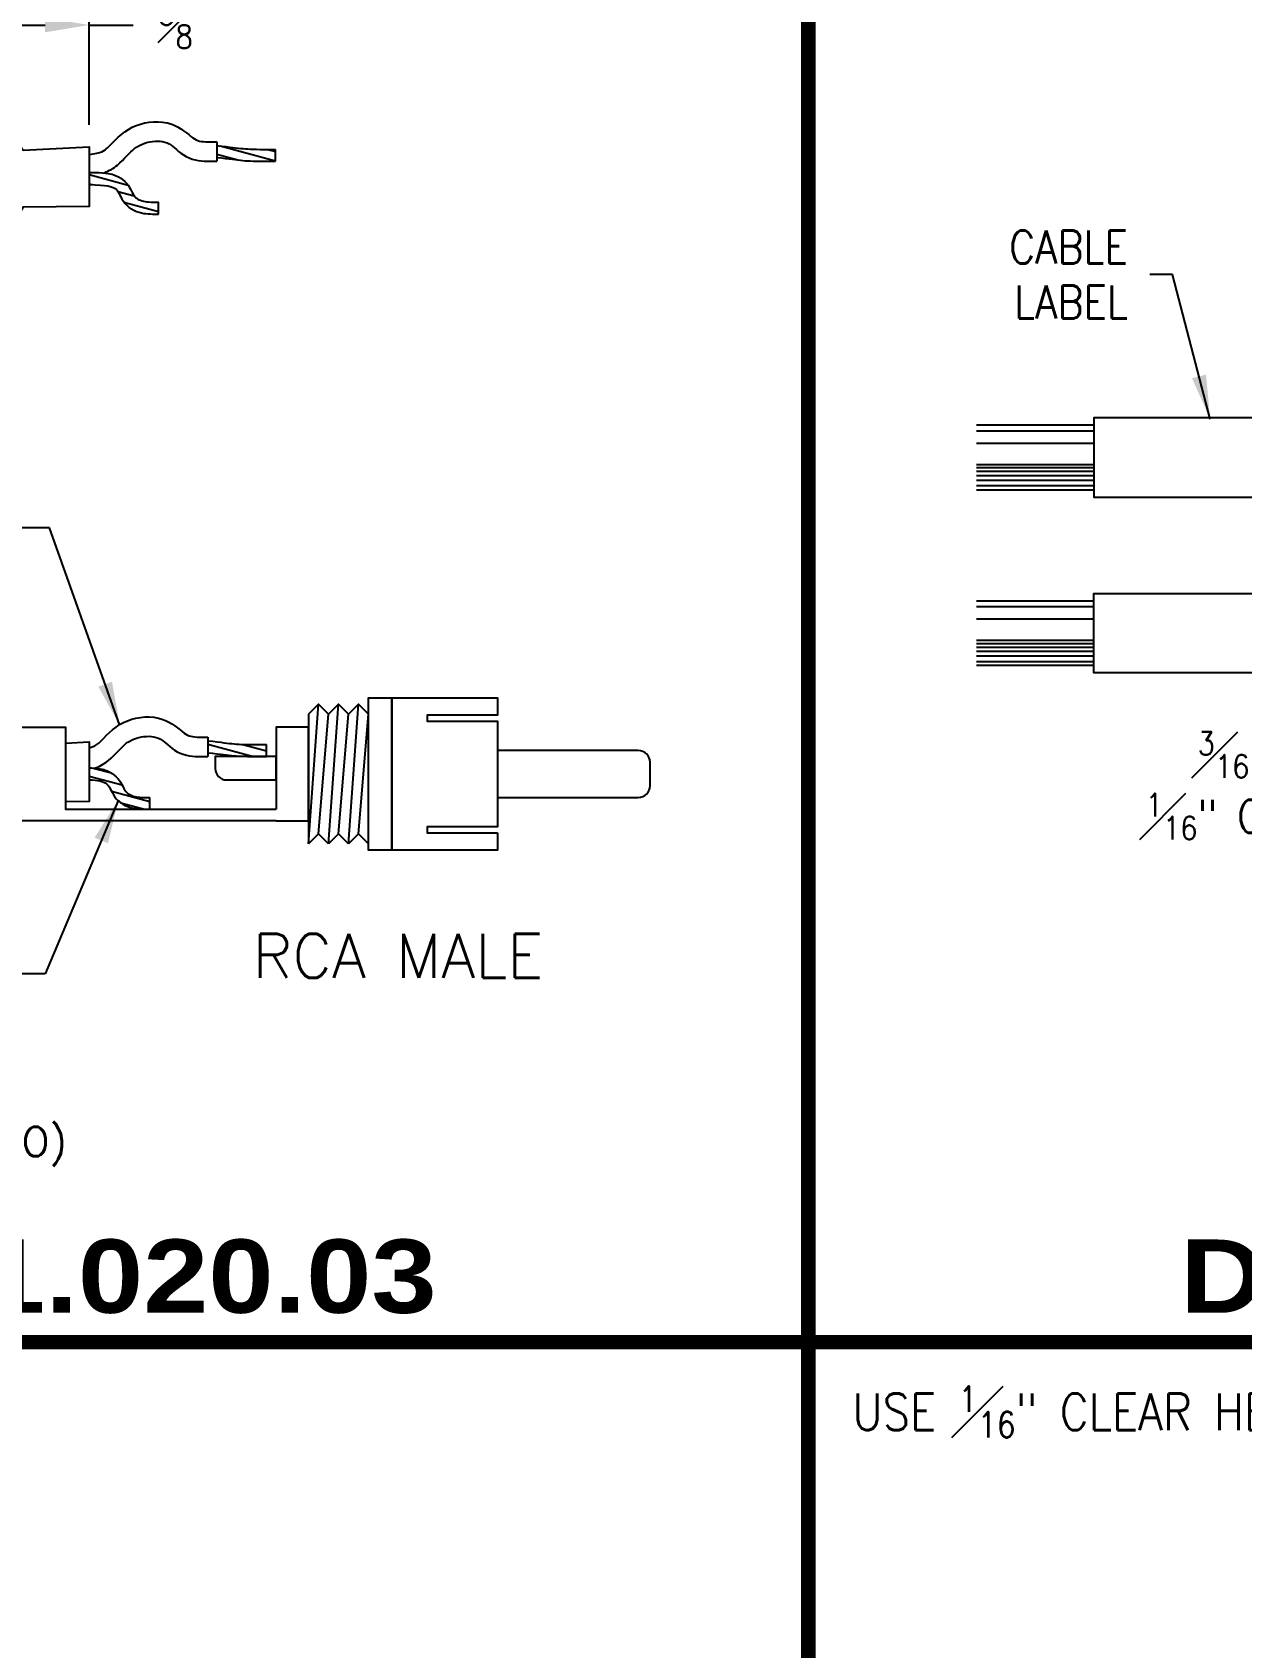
# Model space of a CAD drawing. Header units: inches. Extents: x 0 to 36.7, y 0 to 29.3.
# Drawn here: x 2.577 to 5.153, y 22.419 to 25.86 of the extents above; entities that cross this region are included whole.
import ezdxf
from ezdxf.enums import TextEntityAlignment as Align

# ---------------------------------------------------------------- set-up
doc = ezdxf.new("R2010")
doc.units = ezdxf.units.IN
doc.header["$MEASUREMENT"] = 0
for name, color, linetype in [('CABLE', 7, 'Continuous'), ('CONDUCTOR', 7, 'Continuous'), ('CONN', 7, 'Continuous'), ('CONN-TXT', 7, 'Continuous'), ('HEAT SHRINK', 7, 'Continuous'), ('RED', 12, 'Continuous'), ('SHIELD', 7, 'Continuous')]:
    doc.layers.add(name, color=color, linetype=linetype)
doc.styles.add('Arial Black', font='')
doc.styles.add('ROMANS', font='romans', dxfattribs={"width": 0.875})
doc.styles.get("Standard").update_dxf_attribs({"font": 'arial.ttf'})
doc.styles.get('Arial Black').set_extended_font_data('Arial Black')
doc.dimstyles.new('CONN2', dxfattribs={"dimscale": 0.75, "dimtxt": 0.09375, "dimasz": 0.125, "dimexe": 0.0625, "dimexo": 0.0625, "dimgap": 0.0625, "dimtad": 0, "dimdec": 3, "dimzin": 4, "dimdsep": 46, "dimtxsty": 'ROMANS', "dimcen": 0.0625, "dimadec": 0, "dimazin": 0, "dimtfac": 1, "dimtdec": 3, "dimtofl": 0, "dimtmove": 0, "dimatfit": 3, "dimfxl": 1, "dimtolj": 1, "dimtzin": 0, "dimarcsym": 0})
pattern_1 = [(165, (0, 0.132246), (-0.00485286, -0.01811111), [])]

# ---------------------------------------------------------------- blocks, each defined once
blk = doc.blocks.new('M1.016.01')
at = {"layer": 'CONN', "const_width": 0.0312}
blk.add_lwpolyline([(0, 0), (4, 0), (4, 3), (0, 3)], close=True, dxfattribs=at)
blk = doc.blocks.new('M1.015.01')
at = {"layer": 'CONN', "const_width": 0.0312}
blk.add_lwpolyline([(0, 0), (4, 0), (4, 3), (0, 3)], close=True, dxfattribs=at)
at = {"insert": (0.0937, 2.9062), "char_height": 0.078125, "width": 3.046875, "attachment_point": 1, "style": 'ROMANS'}
blk.add_mtext('\\A1;USE {\\H0.6978x;\\S1#16;}" CLEAR HEAT SHRINK AROUND SHIELD', dxfattribs=at)
blk = doc.blocks.new('*D35')
at = {"layer": 'CONN-TXT', "color": 0, "lineweight": -2, "transparency": 16777216}
for p, q in [((2.155, 2.6091), (2.155, 2.8521)), ((2.4675, 2.5929), (2.4675, 2.8521)), ((2.2488, 2.8052), (2.3738, 2.8052)), ((2.4675, 2.8052), (2.5613, 2.8052))]:
    blk.add_line(p, q, dxfattribs=at)
at = {"layer": 'CONN-TXT', "color": 0, "transparency": 16777216}
for points in [[(2.2488, 2.8209), (2.2488, 2.7896), (2.155, 2.8052)], [(2.3738, 2.8209), (2.3738, 2.7896), (2.4675, 2.8052)]]:
    blk.add_solid(points, dxfattribs=at)
at = {"layer": 'Defpoints', "color": 0, "transparency": 16777216}
for p in [(2.4675, 2.8052), (2.155, 2.5623), (2.4675, 2.546)]:
    blk.add_point(p, dxfattribs=at)
at = {"layer": 'CONN-TXT', "color": 0, "transparency": 16777216, "insert": (2.6728, 2.8052), "char_height": 0.070312, "attachment_point": 5, "style": 'ROMANS'}
blk.add_mtext('\\A1;\\A1;{\\H0.7x;\\S5#8;}"', dxfattribs=at)
blk = doc.blocks.new('A1.026.03')
at = {"layer": 'CABLE'}
h = blk.add_hatch(dxfattribs=at)
h.set_pattern_fill('LOG', color=256, scale=0.15, style=0, pattern_type=2)
h.set_pattern_definition([(0, (7.41652, -28.31076), (0, 0.15), []), (0, (7.41652, -28.26561), (0, 0.15), []), (0, (7.41652, -28.2392), (0, 0.15), []), (0, (7.41652, -28.22046), (0, 0.15), []), (0, (7.41652, -28.20592), (0, 0.15), []), (0, (7.41652, -28.19404), (0, 0.15), []), (0, (7.41652, -28.184), (0, 0.15), []), (0, (7.41652, -28.1753), (0, 0.15), []), (0, (7.41652, -28.16763), (0, 0.15), [])])
h.paths.add_polyline_path([(2.0765, 1.9532), (1.9005, 1.9532), (1.9005, 1.8152), (2.0765, 1.8152)])
h.paths.add_polyline_path([(1.838, 1.9532), (1.1079, 1.9532), (1.1079, 1.8152), (1.838, 1.8152)])
h.paths.add_polyline_path([(0.6079, 1.9532), (0.3579, 1.9532), (0.3579, 1.8152), (0.6079, 1.8152)])
h = blk.add_hatch(dxfattribs=at)
h.set_pattern_fill('LOG', color=256, scale=0.15, style=0, pattern_type=2)
h.set_pattern_definition([(0, (7.41652, -28.68509), (0, 0.15), []), (0, (7.41652, -28.63993), (0, 0.15), []), (0, (7.41652, -28.61352), (0, 0.15), []), (0, (7.41652, -28.59478), (0, 0.15), []), (0, (7.41652, -28.58024), (0, 0.15), []), (0, (7.41652, -28.56837), (0, 0.15), []), (0, (7.41652, -28.55832), (0, 0.15), []), (0, (7.41652, -28.54963), (0, 0.15), []), (0, (7.41652, -28.54195), (0, 0.15), [])])
h.paths.add_polyline_path([(2.0765, 1.5788), (1.9005, 1.5788), (1.9005, 1.4408), (2.0765, 1.4408)])
h.paths.add_polyline_path([(1.838, 1.5788), (1.1079, 1.5788), (1.1079, 1.4408), (1.838, 1.4408)])
h.paths.add_polyline_path([(0.6079, 1.5788), (0.3579, 1.5788), (0.3579, 1.4408), (0.6079, 1.4408)])
for points in [[(0.6079, 1.9532), (0.3579, 1.9532)], [(0.3579, 1.8152), (0.6079, 1.8152)], [(0.3579, 1.5788), (0.6079, 1.5788)], [(0.6079, 1.4408), (0.3579, 1.4408)]]:
    blk.add_lwpolyline(points, dxfattribs=at)
at = {"layer": 'CONN', "const_width": 0.0312}
blk.add_lwpolyline([(0, 0), (4, 0), (4, 3), (0, 3)], close=True, dxfattribs=at)
at = {"layer": 'CONN-TXT'}
for points in [[(1.1079, 1.9688), (0.6079, 1.9688), (0.6079, 1.7995), (1.1079, 1.7995)], [(1.1079, 1.4252), (0.6079, 1.4252), (0.6079, 1.5945), (1.1079, 1.5945)]]:
    blk.add_lwpolyline(points, close=True, dxfattribs=at)
at = {"layer": 'CONN-TXT', "style": 'Arial Black'}
blk.add_text('DETAIL #: A1.026.03', height=0.15625, dxfattribs=at).set_placement((2, 0.0156), align=Align.BOTTOM_CENTER)
at = {"layer": 'CONN-TXT', "attachment_point": 6, "style": 'ROMANS'}
for s, insert, char_height in [('CABLE \\PLABEL', (0.6808, 2.2736), 0.07031), ('\\A1;{\\H0.7x;\\S3#16;}" BLACK HEAT SHRINK\\P{\\H0.7x;\\S1#16;}" CLEAR AROUND SHIELD', (1.8653, 1.1853), 0.070312)]:
    blk.add_mtext(s, dxfattribs=dict(at, insert=insert, char_height=char_height))
at = {"layer": 'CONN-TXT', "annotation_type": 0, "has_hookline": 1, "hookline_direction": 1}
for points, text_width in [([(0.8559, 1.9661), (0.7756, 2.2736), (0.7277, 2.2736)], 0.2666), ([(2.1807, 1.4252), (2.1122, 1.1853), (1.9122, 1.1853)], 1.2771)]:
    blk.add_leader(points, dimstyle='CONN2', override={"dimgap": 0.0625, "dimtad": 0}, dxfattribs=dict(at, text_width=text_width))
blk = doc.blocks.new('A1.020.03')
at = {"layer": 'CONDUCTOR'}
h = blk.add_hatch(dxfattribs=at)
h.set_pattern_fill('ANSI31', color=256, scale=0.15, angle=120, style=0)
h.set_pattern_definition(pattern_1)
edge = h.paths.add_edge_path()
edge.add_spline(control_points=[(2.8644, 2.5404), (2.8599, 2.5404), (2.8553, 2.5404), (2.7928, 2.5402), (2.7986, 2.542), (2.7394, 2.5485)], knot_values=[0, 0, 0, 0, 0.013513, 0.013513, 0.187771, 0.187771, 0.187771, 0.187771], degree=3, periodic=0)
edge.add_line((2.7394, 2.5485), (2.7394, 2.5231))
edge.add_spline(control_points=[(2.7394, 2.5231), (2.7881, 2.5178), (2.7928, 2.5156), (2.8285, 2.5151)], knot_values=[0.001384, 0.001384, 0.001384, 0.001384, 0.148151, 0.148151, 0.148151, 0.148151], degree=3, periodic=0)
edge.add_line((2.8285, 2.5151), (2.8644, 2.5151))
edge.add_line((2.8644, 2.5151), (2.8644, 2.5404))
h = blk.add_hatch(dxfattribs=at)
h.set_pattern_fill('ANSI31', color=256, scale=0.15, angle=120, style=0)
h.set_pattern_definition(pattern_1)
edge = h.paths.add_edge_path()
edge.add_spline(control_points=[(2.8457, 1.2727), (2.8412, 1.2727), (2.8367, 1.2727), (2.7741, 1.2725), (2.7799, 1.2743), (2.7208, 1.2808)], knot_values=[0, 0, 0, 0, 0.013513, 0.013513, 0.187771, 0.187771, 0.187771, 0.187771], degree=3, periodic=0)
edge.add_line((2.7208, 1.2808), (2.7208, 1.2554))
edge.add_spline(control_points=[(2.7208, 1.2554), (2.7694, 1.2501), (2.7741, 1.2479), (2.8098, 1.2475)], knot_values=[0.001384, 0.001384, 0.001384, 0.001384, 0.148151, 0.148151, 0.148151, 0.148151], degree=3, periodic=0)
edge.add_line((2.8098, 1.2475), (2.8458, 1.2475))
edge.add_line((2.8458, 1.2475), (2.8458, 1.2728))
at = {"layer": 'SHIELD'}
h = blk.add_hatch(dxfattribs=at)
h.set_pattern_fill('ANSI31', color=256, scale=0.15, angle=120, style=0)
h.set_pattern_definition(pattern_1)
edge = h.paths.add_edge_path()
edge.add_spline(control_points=[(2.6158, 2.4279), (2.6081, 2.4279), (2.601, 2.4278), (2.5843, 2.4292), (2.5758, 2.4315), (2.5622, 2.441), (2.56, 2.4477), (2.5532, 2.4603), (2.5528, 2.4611), (2.5523, 2.4618)], knot_values=[0.080535, 0.080535, 0.080535, 0.080535, 0.102288, 0.102288, 0.136096, 0.136096, 0.169905, 0.169905, 0.172172, 0.172172, 0.172172, 0.172172], degree=3, periodic=0)
edge.add_spline(control_points=[(2.5523, 2.4618), (2.5455, 2.4726), (2.533, 2.4819), (2.5197, 2.4865), (2.5187, 2.4868), (2.5178, 2.4871)], knot_values=[0.046493, 0.046493, 0.046493, 0.046493, 0.078035, 0.078035, 0.080535, 0.080535, 0.080535, 0.080535], degree=3, periodic=0)
edge.add_spline(control_points=[(2.5178, 2.4871), (2.5118, 2.4889), (2.5058, 2.49), (2.5001, 2.4906)], knot_values=[0.031077, 0.031077, 0.031077, 0.031077, 0.046493, 0.046493, 0.046493, 0.046493], degree=3, periodic=0)
edge.add_spline(control_points=[(2.5001, 2.4906), (2.4884, 2.4918), (2.4773, 2.491), (2.4675, 2.4903)], knot_values=[0, 0, 0, 0, 0.031077, 0.031077, 0.031077, 0.031077], degree=3, periodic=0)
edge.add_line((2.4675, 2.4903), (2.4675, 2.465))
edge.add_spline(control_points=[(2.4675, 2.465), (2.4898, 2.4665), (2.5105, 2.4659), (2.5269, 2.4542), (2.5291, 2.4508), (2.5314, 2.4464)], knot_values=[0, 0, 0, 0, 0.064259, 0.064259, 0.082966, 0.082966, 0.082966, 0.082966], degree=3, periodic=0)
edge.add_spline(control_points=[(2.5314, 2.4464), (2.5337, 2.442), (2.5362, 2.4365), (2.5494, 2.4162), (2.5652, 2.408), (2.587, 2.4034), (2.5944, 2.4028), (2.6016, 2.4026)], knot_values=[0.082966, 0.082966, 0.082966, 0.082966, 0.101619, 0.101619, 0.138978, 0.138978, 0.158806, 0.158806, 0.158806, 0.158806], degree=3, periodic=0)
edge.add_line((2.6016, 2.4026), (2.6158, 2.4026))
edge.add_spline(control_points=[(2.6016, 2.4026), (2.6065, 2.4025), (2.6112, 2.4026), (2.6158, 2.4026)], knot_values=[0.158806, 0.158806, 0.158806, 0.158806, 0.172172, 0.172172, 0.172172, 0.172172], degree=3, periodic=0)
edge.add_line((2.6158, 2.4026), (2.6158, 2.4279))
h = blk.add_hatch(dxfattribs=at)
h.set_pattern_fill('ANSI31', color=256, scale=0.15, angle=120, style=0)
h.set_pattern_definition(pattern_1)
edge = h.paths.add_edge_path()
edge.add_spline(control_points=[(2.5972, 1.1602), (2.5895, 1.1602), (2.5823, 1.1601), (2.5656, 1.1615), (2.5571, 1.1638), (2.5436, 1.1733), (2.5414, 1.18), (2.5346, 1.1926), (2.5341, 1.1934), (2.5336, 1.1941)], knot_values=[0.080535, 0.080535, 0.080535, 0.080535, 0.102288, 0.102288, 0.136096, 0.136096, 0.169905, 0.169905, 0.172172, 0.172172, 0.172172, 0.172172], degree=3, periodic=0)
edge.add_spline(control_points=[(2.5336, 1.1941), (2.5268, 1.2049), (2.5143, 1.2142), (2.4942, 1.2212), (2.4812, 1.2226), (2.4675, 1.2232)], knot_values=[0.028917, 0.028917, 0.028917, 0.028917, 0.060459, 0.060459, 0.080535, 0.080535, 0.080535, 0.080535], degree=3, periodic=0)
edge.add_line((2.4675, 1.2232), (2.4675, 1.1977))
edge.add_spline(control_points=[(2.4675, 1.1977), (2.4864, 1.197), (2.4969, 1.1946), (2.5083, 1.1865), (2.5104, 1.1831), (2.5127, 1.1787)], knot_values=[0.025608, 0.025608, 0.025608, 0.025608, 0.064259, 0.064259, 0.082966, 0.082966, 0.082966, 0.082966], degree=3, periodic=0)
edge.add_spline(control_points=[(2.5127, 1.1787), (2.5151, 1.1743), (2.5176, 1.1688), (2.5308, 1.1485), (2.5466, 1.1403), (2.5683, 1.1357), (2.5758, 1.1351), (2.583, 1.135)], knot_values=[0.082966, 0.082966, 0.082966, 0.082966, 0.101619, 0.101619, 0.138978, 0.138978, 0.158806, 0.158806, 0.158806, 0.158806], degree=3, periodic=0)
edge.add_line((2.583, 1.1349), (2.5971, 1.135))
edge.add_spline(control_points=[(2.583, 1.135), (2.5878, 1.1348), (2.5926, 1.1349), (2.5972, 1.1349)], knot_values=[0.158806, 0.158806, 0.158806, 0.158806, 0.172172, 0.172172, 0.172172, 0.172172], degree=3, periodic=0)
edge.add_line((2.5972, 1.1349), (2.5972, 1.1602))
at = {"layer": 'CONDUCTOR'}
for points in [[(2.8644, 2.5151), (2.8644, 2.5404)], [(2.8458, 1.2475), (2.8458, 1.2727)]]:
    blk.add_lwpolyline(points, dxfattribs=at)
for points, knots in [([(2.7394, 2.5485), (2.7986, 2.542), (2.7928, 2.5402), (2.8553, 2.5404), (2.8599, 2.5404), (2.8644, 2.5404)], [0, 0, 0, 0, 0.1742584, 0.1742584, 0.187771, 0.187771, 0.187771, 0.187771]), ([(2.7394, 2.5231), (2.7967, 2.5169), (2.793, 2.5149), (2.8553, 2.5151), (2.8599, 2.5151), (2.8645, 2.5151)], [0.0013844, 0.0013844, 0.0013844, 0.0013844, 0.174098, 0.174098, 0.187771, 0.187771, 0.187771, 0.187771]), ([(2.7208, 1.2808), (2.7799, 1.2743), (2.7741, 1.2725), (2.8367, 1.2727), (2.8412, 1.2727), (2.8457, 1.2727)], [0, 0, 0, 0, 0.1742584, 0.1742584, 0.187771, 0.187771, 0.187771, 0.187771]), ([(2.7208, 1.2554), (2.778, 1.2492), (2.7744, 1.2472), (2.8367, 1.2474), (2.8413, 1.2474), (2.8458, 1.2475)], [0.0013844, 0.0013844, 0.0013844, 0.0013844, 0.174098, 0.174098, 0.187771, 0.187771, 0.187771, 0.187771])]:
    blk.add_open_spline(points, degree=3, knots=knots, dxfattribs=at)
at = {"layer": 'CONN', "const_width": 0.0312}
blk.add_lwpolyline([(0, 0), (4, 0), (4, 3), (0, 3)], close=True, dxfattribs=at)
at = {"layer": 'CONN'}
for points in [[(2.9776, 1.3375), (2.9564, 1.3587), (2.9351, 1.3375)], [(2.9351, 1.0612), (2.9564, 1.3587)], [(3.0201, 1.3375), (2.9989, 1.3587), (2.9776, 1.3375)], [(2.9776, 1.0612), (2.9989, 1.3587)], [(3.0626, 1.3375), (3.0414, 1.3587), (3.0201, 1.3375)], [(3.0201, 1.0612), (3.0414, 1.3587)], [(2.8664, 1.11), (2.2176, 1.11), (2.2176, 1.31), (2.4176, 1.31), (2.4176, 1.1349), (2.8664, 1.1349)], [(2.9351, 1.11), (2.9351, 1.31), (2.8664, 1.31), (2.8664, 1.1349)], [(2.9351, 1.3375), (2.9351, 1.0612)], [(2.9564, 1.0825), (2.9776, 1.3375)], [(2.9989, 1.0825), (3.0201, 1.3375)], [(3.0414, 1.0825), (3.0626, 1.3375)], [(2.8664, 1.11), (2.9351, 1.11)], [(2.9776, 1.0612), (2.9564, 1.0825), (2.9351, 1.0612)], [(3.0201, 1.0612), (2.9989, 1.0825), (2.9776, 1.0612)], [(3.0626, 1.0612), (3.0414, 1.0825), (3.0201, 1.0612)]]:
    blk.add_lwpolyline(points, dxfattribs=at)
for points in [[(3.1127, 1.0475), (3.0627, 1.0475), (3.0627, 1.3725), (3.1127, 1.3725)], [(3.3377, 1.085), (3.3377, 1.0475), (3.1127, 1.0475), (3.1127, 1.3725), (3.3377, 1.3725), (3.3377, 1.335), (3.1877, 1.335), (3.1877, 1.3225), (3.3377, 1.3225), (3.3377, 1.0975), (3.1877, 1.0975), (3.1877, 1.085)]]:
    blk.add_lwpolyline(points, close=True, dxfattribs=at)
blk.add_lwpolyline([(2.8664, 1.1975), (2.8664, 1.2475), (2.7364, 1.2475), (2.7364, 1.2215, 0.414214), (2.7604, 1.1975)], format="xyb", close=True, dxfattribs=at)
blk.add_lwpolyline([(3.3377, 1.16), (3.6377, 1.16, 0.414214), (3.6627, 1.185), (3.6627, 1.235, 0.414214), (3.6377, 1.26), (3.3377, 1.26)], format="xyb", dxfattribs=at)
at = {"layer": 'HEAT SHRINK'}
blk.add_lwpolyline([(2.155, 2.5623), (2.3113, 2.5623), (2.3274, 2.5387), (2.4675, 2.546), (2.4675, 2.4189), (2.327, 2.4173), (2.3114, 2.393), (2.155, 2.393)], close=True, dxfattribs=at)
blk.add_lwpolyline([(2.4176, 1.2757), (2.4675, 1.2783), (2.4675, 1.1512), (2.4176, 1.1507)], dxfattribs=at)
at = {"layer": 'RED'}
for points in [[(2.7394, 2.5564), (2.7394, 2.5151)], [(2.7208, 1.2888), (2.7208, 1.2475)]]:
    blk.add_lwpolyline(points, dxfattribs=at)
for points, knots in [([(2.4675, 2.5297), (2.4941, 2.5328), (2.5001, 2.537), (2.5199, 2.5565), (2.537, 2.5764), (2.582, 2.5982), (2.6081, 2.6025), (2.6543, 2.5926), (2.6734, 2.5773), (2.6955, 2.5589), (2.7019, 2.5572), (2.723, 2.5561), (2.7307, 2.5562), (2.7394, 2.5564)], [0.0303501, 0.0303501, 0.0303501, 0.0303501, 0.0614713, 0.0614713, 0.1229425, 0.1229425, 0.1844138, 0.1844138, 0.2329568, 0.2329568, 0.2814997, 0.2814997, 0.3046695, 0.3046695, 0.3046695, 0.3046695]), ([(2.5001, 2.4906), (2.5105, 2.4949), (2.5201, 2.5001), (2.5432, 2.52), (2.5537, 2.534), (2.5756, 2.5506), (2.5889, 2.5558), (2.618, 2.5592), (2.6314, 2.5572), (2.6512, 2.543), (2.6632, 2.5293), (2.6977, 2.5149), (2.7151, 2.5147), (2.7338, 2.515), (2.7369, 2.5151), (2.7394, 2.5151)], [0.0258835, 0.0258835, 0.0258835, 0.0258835, 0.0520037, 0.0520037, 0.1040075, 0.1040075, 0.1560112, 0.1560112, 0.2116332, 0.2116332, 0.2539088, 0.2539088, 0.2961844, 0.2961844, 0.3046695, 0.3046695, 0.3046695, 0.3046695]), ([(2.4675, 1.2656), (2.4762, 1.2683), (2.4838, 1.2715), (2.5013, 1.2888), (2.5183, 1.3087), (2.5634, 1.3305), (2.5894, 1.3348), (2.6357, 1.3249), (2.6548, 1.3096), (2.6769, 1.2912), (2.6833, 1.2895), (2.7043, 1.2884), (2.712, 1.2885), (2.7208, 1.2888)], [0.0410453, 0.0410453, 0.0410453, 0.0410453, 0.0614713, 0.0614713, 0.1229425, 0.1229425, 0.1844138, 0.1844138, 0.2329568, 0.2329568, 0.2814997, 0.2814997, 0.3046695, 0.3046695, 0.3046695, 0.3046695]), ([(2.4814, 1.2229), (2.4918, 1.2272), (2.5014, 1.2324), (2.5246, 1.2523), (2.5351, 1.2664), (2.557, 1.2829), (2.5702, 1.2882), (2.5993, 1.2915), (2.6127, 1.2895), (2.6325, 1.2754), (2.6445, 1.2616), (2.6791, 1.2472), (2.6964, 1.247), (2.7152, 1.2473), (2.7183, 1.2474), (2.7208, 1.2475)], [0.0258835, 0.0258835, 0.0258835, 0.0258835, 0.0520037, 0.0520037, 0.1040075, 0.1040075, 0.1560112, 0.1560112, 0.2116332, 0.2116332, 0.2539088, 0.2539088, 0.2961844, 0.2961844, 0.3046695, 0.3046695, 0.3046695, 0.3046695])]:
    blk.add_open_spline(points, degree=3, knots=knots, dxfattribs=at)
at = {"layer": 'SHIELD'}
for points in [[(2.6158, 2.4026), (2.6158, 2.4279)], [(2.5972, 1.1349), (2.5972, 1.1602)]]:
    blk.add_lwpolyline(points, dxfattribs=at)
for points, knots in [([(2.4675, 2.4912), (2.5005, 2.4909), (2.5105, 2.4897), (2.5338, 2.4816), (2.5473, 2.4712), (2.56, 2.4477), (2.5622, 2.441), (2.5758, 2.4315), (2.5843, 2.4292), (2.601, 2.4278), (2.6081, 2.4279), (2.6158, 2.4279)], [0.0229437, 0.0229437, 0.0229437, 0.0229437, 0.0489929, 0.0489929, 0.0828015, 0.0828015, 0.1166101, 0.1166101, 0.1504187, 0.1504187, 0.1721717, 0.1721717, 0.1721717, 0.1721717]), ([(2.4675, 2.4652), (2.5064, 2.4643), (2.5161, 2.4619), (2.5306, 2.4516), (2.5318, 2.4433), (2.5494, 2.4162), (2.5652, 2.408), (2.592, 2.4023), (2.6044, 2.4025), (2.6158, 2.4026)], [0.0281261, 0.0281261, 0.0281261, 0.0281261, 0.0642592, 0.0642592, 0.1016186, 0.1016186, 0.1389781, 0.1389781, 0.1721717, 0.1721717, 0.1721717, 0.1721717]), ([(2.4675, 1.2232), (2.4812, 1.2226), (2.4942, 1.2212), (2.5152, 1.2139), (2.5286, 1.2035), (2.5414, 1.18), (2.5436, 1.1733), (2.5571, 1.1638), (2.5656, 1.1615), (2.5823, 1.1601), (2.5895, 1.1602), (2.5972, 1.1602)], [0.0289171, 0.0289171, 0.0289171, 0.0289171, 0.0489929, 0.0489929, 0.0828015, 0.0828015, 0.1166101, 0.1166101, 0.1504187, 0.1504187, 0.1721717, 0.1721717, 0.1721717, 0.1721717]), ([(2.4675, 1.1977), (2.4864, 1.197), (2.4969, 1.1946), (2.5119, 1.1839), (2.5132, 1.1756), (2.5308, 1.1485), (2.5466, 1.1403), (2.5734, 1.1346), (2.5858, 1.1348), (2.5972, 1.1349)], [0.0256079, 0.0256079, 0.0256079, 0.0256079, 0.0642592, 0.0642592, 0.1016186, 0.1016186, 0.1389781, 0.1389781, 0.1721717, 0.1721717, 0.1721717, 0.1721717])]:
    blk.add_open_spline(points, degree=3, knots=knots, dxfattribs=at)
at = {"insert": (2, 0.375), "char_height": 0.0625, "width": 4, "attachment_point": 8}
blk.add_mtext('{\\Fromans.shx;(UNBALANCE MONO)}', dxfattribs=at)
at = {"layer": 'CONN-TXT', "style": 'ROMANS'}
blk.add_text('RCA MALE', height=0.09375, dxfattribs=at).set_placement((3.1256, 0.8695), align=Align.TOP_CENTER)
at = {"layer": 'CONN-TXT', "style": 'Arial Black'}
blk.add_text('DETAIL #: A1.020.03', height=0.15625, dxfattribs=at).set_placement((2, 0.0156), align=Align.BOTTOM_CENTER)
at = {"layer": 'CONN-TXT'}
dim = blk.add_linear_dim(base=(2.4675, 2.8052), p1=(2.155, 2.5623), p2=(2.4675, 2.546), text='\\A1;{\\H0.7x;\\S5#8;}"', dimstyle='CONN2', dxfattribs=at)
dim.commit()
dim.dimension.update_dxf_attribs({"geometry": '*D35', "text_midpoint": (2.6728, 2.8052)})
at = {"layer": 'CONN-TXT', "annotation_type": 0, "has_hookline": 1, "hookline_direction": 1}
for points, text_width in [([(2.5333, 1.313), (2.3829, 1.7345), (2.2892, 1.7345)], 0.1582), ([(2.5299, 1.155), (2.3742, 0.7841), (2.324, 0.7841)], 0.2959)]:
    blk.add_leader(points, dimstyle='CONN2', override={"dimgap": 0.0625, "dimtad": 0}, dxfattribs=dict(at, text_width=text_width))

msp = doc.modelspace()

# ---------------------------------------------------------------- block references
for name, p in [('A1.020.03', (0.23, 23.07)), ('A1.026.03', (4.23, 23.07)), ('M1.016.01', (0.23, 20.07)), ('M1.015.01', (4.23, 20.07))]:
    msp.add_blockref(name, p)

doc.saveas('drawing.dxf')
